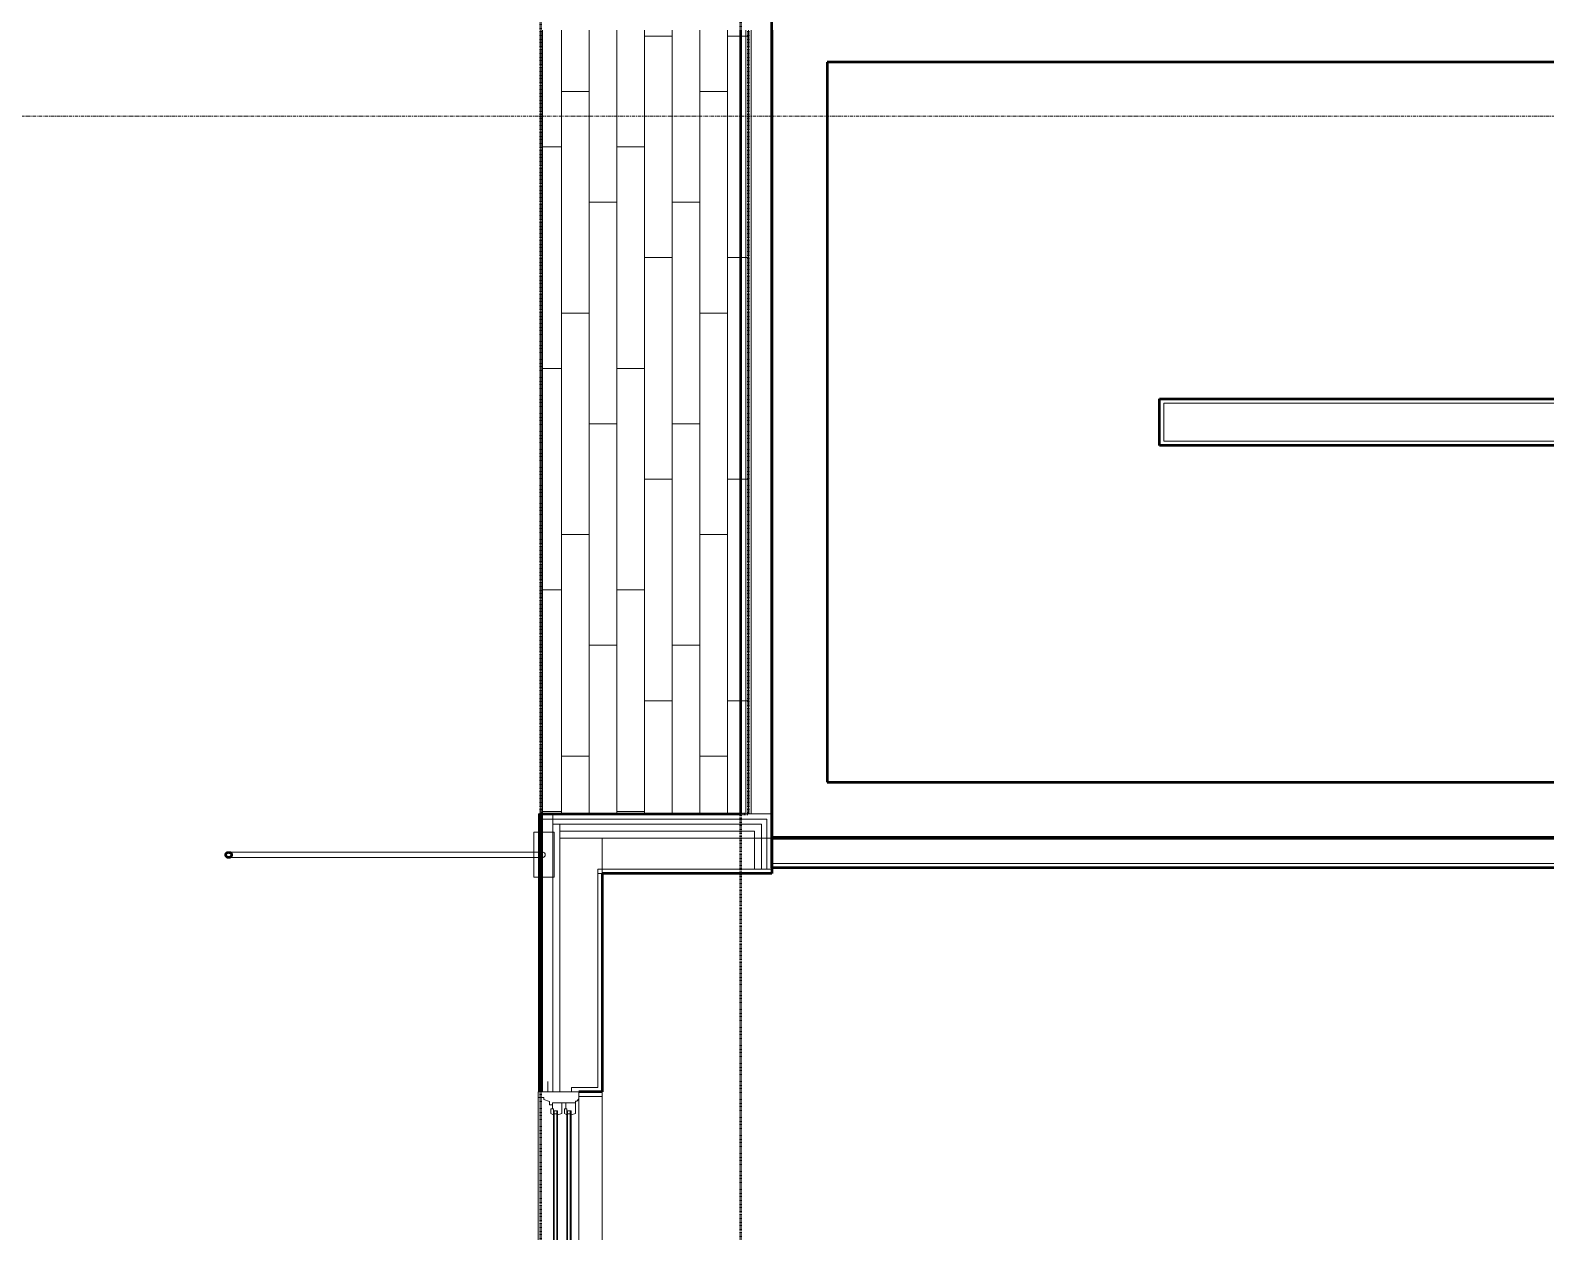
# Model space of a CAD drawing. Header units: inches. Extents: x -4218 to -1830, y 9767 to 12426.
# Drawn here: x -3934.5 to -3715.5, y 11374 to 11547.6 of the extents above; entities that cross this region are included whole.
import ezdxf

# ---------------------------------------------------------------- set-up
doc = ezdxf.new("R2010")
doc.units = ezdxf.units.IN
doc.header["$MEASUREMENT"] = 0
doc.linetypes.add('Dash 1_16_', pattern=[0.125, 0.0625, -0.0625])
doc.linetypes.add('Grid Line 1_2_', pattern=[0.875, 0.5, -0.125, 0.125, -0.125])
for name, color, linetype, lineweight in [('0-1', 7, 'Continuous', 5), ('A-CLNG-3', 13, 'Continuous', 9), ('A-CLNG-PATT-1', 71, 'Continuous', 13), ('A-FLOR-3', 192, 'Continuous', 9), ('A-GLAZ-1', 151, 'Continuous', 9), ('A-GLAZ-2', 151, 'Continuous', 20), ('A-WALL', 113, 'Continuous', 13), ('A-WALL-1', 7, 'Continuous', 50), ('A-WALL-2', 250, 'Continuous', 13), ('A-WALL-5', 253, 'Continuous', 9), ('A-WALL-7', 113, 'Continuous', 9), ('A-WALL-8', 113, 'Continuous', 50), ('C-PROP-LINE-1', 91, 'Dash 1_16_', 50), ('I-WALL-1', 7, 'Continuous', 50), ('S-GRID-1', 1, 'Grid Line 1_2_', 9)]:
    doc.layers.add(name, color=color, linetype=linetype, lineweight=lineweight)

# ---------------------------------------------------------------- blocks, each defined once
blk = doc.blocks.new('CTR - 1st Phase - Common Walls_rvt-1-BACKGROUND - RCP - 2ND FLOOR')
at = {"layer": 'A-WALL-1'}
for p, q in [((-3827.32, 11426.61), (-3827.32, 11430.99)), ((-3827.32, 11430.99), (-3635.32, 11430.99)), ((-3658.9, 11426.61), (-3827.32, 11426.61))]:
    blk.add_line(p, q, dxfattribs=at)
at = {"layer": 'A-WALL-2'}
for p, q in [((-3827.32, 11430.74), (-3658.27, 11430.74)), ((-3827.32, 11427.24), (-3658.27, 11427.24))]:
    blk.add_line(p, q, dxfattribs=at)
at = {"layer": 'A-WALL-5'}
for q in [(-3827.32, 11430.89), (-3590.7, 11430.99)]:
    blk.add_line((-3827.32, 11430.99), q, dxfattribs=at)
blk = doc.blocks.new('CTR - 1st Phase -Stairs _ Elevators_rvt-1-BACKGROUND - RCP - 2ND FLOOR')
at = {"layer": 'A-WALL-1'}
for p, q in [((-3827.32, 11438.99), (-3827.32, 11550.99)), ((-3819.32, 11542.99), (-3819.32, 11438.99)), ((-3587.32, 11542.99), (-3819.32, 11542.99)), ((-3827.32, 11430.99), (-3827.32, 11438.99)), ((-3819.32, 11438.99), (-3635.32, 11438.99)), ((-3635.32, 11430.99), (-3827.32, 11430.99))]:
    blk.add_line(p, q, dxfattribs=at)
at = {"layer": 'A-WALL-2'}
for p, q in [((-3770.7, 11488.24), (-3770.7, 11493.74)), ((-3770.7, 11493.74), (-3653.7, 11493.74)), ((-3770.7, 11488.24), (-3653.7, 11488.24))]:
    blk.add_line(p, q, dxfattribs=at)
at = {"layer": 'I-WALL-1'}
for p, q in [((-3771.32, 11493.74), (-3771.32, 11494.36)), ((-3771.32, 11494.36), (-3653.07, 11494.36)), ((-3771.32, 11488.24), (-3771.32, 11493.74)), ((-3771.32, 11487.61), (-3771.32, 11488.24)), ((-3653.07, 11487.61), (-3771.32, 11487.61))]:
    blk.add_line(p, q, dxfattribs=at)
blk = doc.blocks.new('Basic Wall _ EXT - FIBER CEMENT - LARGE - ___-2505168-BACKGROUND - RCP - 2ND FLOOR')
at = {"layer": 'A-WALL-7'}
for p, q in [((-3861.02, 11434.39), (-3861.05, 11434.39)), ((-3861.05, 11434.39), (-3861.05, 11394.24)), ((-3861.05, 11434.39), (-3861.05, 11394.24)), ((-3860.72, 11434.39), (-3861.02, 11434.39)), ((-3861.02, 11434.39), (-3860.72, 11434.39)), ((-3861.02, 11434.39), (-3861.02, 11394.24)), ((-3861.02, 11434.39), (-3861.02, 11394.24)), ((-3858.97, 11434.39), (-3860.72, 11434.39)), ((-3860.72, 11434.39), (-3859, 11434.39)), ((-3859, 11434.39), (-3859, 11433.66)), ((-3859, 11434.39), (-3859, 11433.66)), ((-3858.97, 11433.64), (-3858.97, 11434.39)), ((-3858.97, 11434.39), (-3858.97, 11433.64)), ((-3859, 11433.64), (-3859, 11425.76)), ((-3859, 11433.64), (-3859, 11394.24)), ((-3858.97, 11394.24), (-3858.97, 11433.64)), ((-3858.97, 11433.64), (-3858.97, 11425.76)), ((-3859, 11425.76), (-3859, 11394.24)), ((-3858.97, 11425.76), (-3858.97, 11394.24))]:
    blk.add_line(p, q, dxfattribs=at)
blk = doc.blocks.new('Window-Double_Hung-Andersen-400_Series-Tilt_Wash - DOUBLE HUNG - REVERSE COTTAGE - 2ND FLOOR-2888385-BACKGROUND - RCP - 2ND FLOOR')
at = {"layer": 'A-GLAZ-1'}
for p, q in [((-16.29, 2.5), (-15.7, 2.5)), ((-15.82, 2.5), (-15.82, 2.12)), ((-15.7, 2.62), (15.7, 2.62)), ((-15.7, 2.5), (15.7, 2.5)), ((16.29, 2.5), (15.7, 2.5)), ((15.82, 2.5), (15.82, 2.12)), ((-16.29, 2.12), (-15.7, 2.12)), ((-16.29, 0.56), (-15.7, 0.56)), ((-16.29, 0.19), (-15.7, 0.19)), ((-15.82, 0.56), (-15.82, 0.19)), ((-15.7, 2.12), (15.7, 2.12)), ((-15.7, 2), (15.7, 2)), ((-15.7, 0.69), (15.7, 0.69)), ((-15.7, 0.56), (15.7, 0.56)), ((-15.7, 0.19), (15.7, 0.19)), ((-15.7, 0.06), (15.7, 0.06)), ((16.29, 2.12), (15.7, 2.12)), ((16.29, 0.56), (15.7, 0.56)), ((16.29, 0.19), (15.7, 0.19)), ((15.82, 0.56), (15.82, 0.19)), ((18.95, -1.06), (-18.95, -1.06)), ((-18.95, -1.06), (-18.95, -4.44)), ((-18.32, -1.06), (-18.32, -4.44)), ((18.32, -1.06), (18.32, -4.44)), ((18.95, -4.44), (18.95, -1.06)), ((-19.01, -2.44), (-19.01, -3.94)), ((-19.01, -2.44), (-18.95, -2.44)), ((-19.01, -3.94), (-18.95, -3.94)), ((18.95, -2.44), (19.01, -2.44)), ((18.95, -3.94), (19.01, -3.94)), ((19.01, -3.94), (19.01, -2.44)), ((-18.95, -4.44), (18.95, -4.44))]:
    blk.add_line(p, q, dxfattribs=at)
at = {"layer": 'A-GLAZ-2'}
for p, q in [((19.01, 4.81), (-19.01, 4.81)), ((-19.01, 4.81), (-19.01, -1.06)), ((-18.2, 4.81), (-18.2, 4)), ((18.2, 4.81), (18.2, 4)), ((19.01, -1.06), (19.01, 4.81)), ((-19.01, 3.44), (-20.51, 3.44)), ((-18.2, 4), (-17.92, 4)), ((-17.92, 4), (-17.61, 3.19)), ((-17.61, 3.19), (-17.14, 3.19)), ((-17.42, 2.75), (-16.57, 2.75)), ((-17.42, 2.75), (-17.42, -0.56)), ((-17.14, 3.19), (-17.14, 2.75)), ((-15.86, 2.97), (-16.57, 2.97)), ((-16.57, 2.62), (-16.57, 2.97)), ((-15.7, 2.62), (-16.57, 2.62)), ((-16.29, 2.62), (-16.29, 2)), ((-15.86, 2.97), (-15.7, 2.62)), ((15.86, 2.97), (15.7, 2.62)), ((15.7, 2.62), (16.57, 2.62)), ((15.86, 2.97), (16.57, 2.97)), ((16.29, 2.62), (16.29, 2)), ((16.57, 2.62), (16.57, 2.97)), ((17.42, 2.75), (16.57, 2.75)), ((17.14, 3.19), (17.14, 2.75)), ((17.61, 3.19), (17.14, 3.19)), ((17.42, 2.75), (17.42, -0.56)), ((17.92, 4), (17.61, 3.19)), ((18.2, 4), (17.92, 4)), ((19.01, 3.44), (20.51, 3.44)), ((-17.42, 1.37), (-15.86, 1.37)), ((-17.42, 0.81), (-16.57, 0.81)), ((-15.86, 1.03), (-16.57, 1.03)), ((-16.57, 0.69), (-16.57, 1.03)), ((-15.7, 0.69), (-16.57, 0.69)), ((-15.7, 2), (-16.29, 2)), ((-16.29, 0.69), (-16.29, 0.06)), ((-15.7, 0.06), (-16.29, 0.06)), ((-15.86, 1.37), (-15.7, 2)), ((-15.86, 1.03), (-15.7, 0.69)), ((-15.86, -0.56), (-15.7, 0.06)), ((15.7, 2), (16.29, 2)), ((15.86, 1.37), (15.7, 2)), ((15.86, 1.03), (15.7, 0.69)), ((15.7, 0.69), (16.57, 0.69)), ((15.7, 0.06), (16.29, 0.06)), ((15.86, -0.56), (15.7, 0.06)), ((17.42, 1.37), (15.86, 1.37)), ((15.86, 1.03), (16.57, 1.03)), ((16.29, 0.69), (16.29, 0.06)), ((16.57, 0.69), (16.57, 1.03)), ((17.42, 0.81), (16.57, 0.81)), ((-19.01, -1.06), (19.01, -1.06)), ((-17.67, -0.78), (-18, -1.06)), ((-17.67, -0.78), (-17.67, -0.56)), ((-17.67, -0.56), (-15.86, -0.56)), ((17.67, -0.56), (15.86, -0.56)), ((17.67, -0.78), (17.67, -0.56)), ((17.67, -0.78), (18, -1.06))]:
    blk.add_line(p, q, dxfattribs=at)
blk = doc.blocks.new('Walls 4 - Walls 1-2559901-BACKGROUND - RCP - 2ND FLOOR')
at = {"layer": 'A-WALL-7'}
for p, q in [((-3861.72, 11431.73), (-3861.05, 11431.73)), ((-3861.72, 11428.86), (-3861.72, 11431.73)), ((-3861.72, 11431.73), (-3861.72, 11425.23)), ((-3861.02, 11431.73), (-3860.72, 11431.73)), ((-3860.72, 11431.73), (-3860.55, 11431.73)), ((-3860.53, 11431.73), (-3860.02, 11431.73)), ((-3860.01, 11431.73), (-3858.97, 11431.73)), ((-3858.97, 11431.73), (-3858.78, 11431.73)), ((-3858.78, 11430.78), (-3858.78, 11431.73)), ((-3858.78, 11431.73), (-3858.78, 11431.62)), ((-3858.78, 11431.62), (-3858.78, 11431.29)), ((-3858.78, 11431.29), (-3858.78, 11430.78)), ((-3858.78, 11428.48), (-3858.78, 11430.78)), ((-3858.78, 11430.78), (-3858.78, 11429.32)), ((-3905.83, 11428.85), (-3861.72, 11428.85)), ((-3861.72, 11428.1), (-3905.83, 11428.1)), ((-3861.72, 11428.85), (-3861.05, 11428.85)), ((-3861.72, 11428.75), (-3861.72, 11428.81)), ((-3861.72, 11428.67), (-3861.72, 11428.74)), ((-3861.72, 11428.58), (-3861.72, 11428.67)), ((-3861.72, 11428.48), (-3861.72, 11428.57)), ((-3861.72, 11428.38), (-3861.72, 11428.48)), ((-3861.72, 11428.29), (-3861.72, 11428.38)), ((-3861.72, 11428.21), (-3861.72, 11428.29)), ((-3861.72, 11428.15), (-3861.72, 11428.21)), ((-3861.05, 11428.1), (-3861.72, 11428.1)), ((-3861.72, 11425.23), (-3861.72, 11428.1)), ((-3861.02, 11428.85), (-3860.72, 11428.85)), ((-3860.72, 11428.1), (-3861.02, 11428.1)), ((-3860.72, 11428.85), (-3860.63, 11428.85)), ((-3860.66, 11428.1), (-3860.72, 11428.1)), ((-3860.41, 11428.1), (-3860.65, 11428.1)), ((-3860.63, 11428.85), (-3860.4, 11428.85)), ((-3858.78, 11429.32), (-3858.78, 11428.48)), ((-3858.78, 11426.85), (-3858.78, 11428.48)), ((-3858.78, 11428.48), (-3858.78, 11427.64)), ((-3858.78, 11427.64), (-3858.78, 11426.18)), ((-3858.78, 11425.75), (-3858.78, 11426.85)), ((-3858.78, 11426.18), (-3858.78, 11425.75)), ((-3858.78, 11425.23), (-3858.78, 11425.75)), ((-3858.78, 11425.75), (-3858.78, 11425.66)), ((-3858.78, 11425.66), (-3858.78, 11425.23)), ((-3861.05, 11425.23), (-3861.72, 11425.23)), ((-3860.72, 11425.23), (-3861.02, 11425.23)), ((-3860.48, 11425.23), (-3860.72, 11425.23)), ((-3858.97, 11425.23), (-3860.45, 11425.23)), ((-3858.78, 11425.23), (-3858.96, 11425.23))]:
    blk.add_line(p, q, dxfattribs=at)
for start_param, end_param in [(1.310938, 1.445432), (1.445432, 1.569046), (1.572547, 1.696161), (1.696161, 1.830655), (1.049162, 1.307556), (1.834037, 2.092431), (0.804633, 1.046129), (2.095464, 2.263985), (0.524991, 0.767048), (2.356886, 2.616602), (0.262584, 0.523234), (2.698715, 2.879008), (0, 0.21784), (2.923753, 3.119324), (3.141593, 6.283185)]:
    blk.add_ellipse((-3860.4, 11428.48), major_axis=(0, 0.375), ratio=0.86769, start_param=start_param, end_param=end_param, dxfattribs=at)
at = {"layer": 'A-WALL-8', "flags": 128}
for points in [[(-3905.83, 11428.1), (-3905.93, 11428.11), (-3906.03, 11428.15), (-3906.11, 11428.2), (-3906.18, 11428.27), (-3906.23, 11428.35), (-3906.25, 11428.43), (-3906.25, 11428.52), (-3906.23, 11428.61), (-3906.18, 11428.69), (-3906.11, 11428.76), (-3906.03, 11428.81), (-3905.93, 11428.84), (-3905.83, 11428.85)], [(-3905.83, 11428.85), (-3905.72, 11428.84), (-3905.62, 11428.81), (-3905.54, 11428.76), (-3905.47, 11428.69), (-3905.42, 11428.61), (-3905.4, 11428.52), (-3905.4, 11428.43), (-3905.42, 11428.35), (-3905.47, 11428.27), (-3905.54, 11428.2), (-3905.62, 11428.15), (-3905.72, 11428.11), (-3905.83, 11428.1)]]:
    blk.add_lwpolyline(points, dxfattribs=at)
blk = doc.blocks.new('Family - ___-2835860-BACKGROUND - RCP - 2ND FLOOR')
at = {"layer": 'C-PROP-LINE-1'}
for p, q in [((-3830.72, 11434.39), (-3830.72, 11547.59)), ((-3860.72, 11434.39), (-3830.72, 11434.39)), ((-3860.72, 9980.19), (-3860.72, 11434.39))]:
    blk.add_line(p, q, dxfattribs=at)
blk = doc.blocks.new('Family - ___-2835903-BACKGROUND - RCP - 2ND FLOOR')
at = {"layer": 'C-PROP-LINE-1'}
blk.add_line((-3831.82, 10009.09), (-3831.82, 12089.69), dxfattribs=at)
blk = doc.blocks.new('Family - ___-2835932-BACKGROUND - RCP - 2ND FLOOR')
at = {"layer": 'C-PROP-LINE-1'}
blk.add_line((-3860.72, 9980.19), (-3860.72, 12118.59), dxfattribs=at)

msp = doc.modelspace()

# ---------------------------------------------------------------- hatches: boundary and pattern name
at = {"layer": 'A-CLNG-PATT-1'}
h = msp.add_hatch(dxfattribs=at)
h.set_pattern_fill('FP_4', color=256, style=0, pattern_type=2)
h.set_pattern_definition([(90, (-179561.754, 32266.743), (4, -2e-16), []), (0, (-179561.754, 32266.743), (8, -8), [4, -28]), (0, (-179557.754, 32282.743), (8, -8), [4, -28])])
h.paths.add_polyline_path([(-3830.72, 11434.39), (-3830.72, 11547.59), (-3860.47, 11547.59), (-3860.45, 11434.39), (-3831.07, 11434.39)], flags=0)

# ---------------------------------------------------------------- linework, layer by layer
at = {"layer": 'A-CLNG-3'}
for p, q in [((-3830.72, 11547.59), (-3830.72, 11434.39)), ((-3831.07, 11434.39), (-3831.82, 11434.39))]:
    msp.add_line(p, q, dxfattribs=at)
at = {"layer": 'A-FLOR-3'}
msp.add_line((-3851.85, 11430.89), (-3590.7, 11430.89), dxfattribs=at)
at = {"layer": 'A-WALL'}
for p, q in [((-3831.07, 11434.39), (-3831.07, 11547.59)), ((-3830.32, 11434.39), (-3830.32, 11547.59)), ((-3860.47, 11394.24), (-3860.47, 11434.39)), ((-3827.32, 11434.39), (-3831.07, 11434.39)), ((-3860.47, 11433.64), (-3828.07, 11433.64)), ((-3858.97, 11394.24), (-3858.97, 11433.64)), ((-3858.97, 11432.89), (-3828.82, 11432.89)), ((-3857.97, 11394.24), (-3857.97, 11432.89)), ((-3828.82, 11432.89), (-3828.82, 11426.39)), ((-3828.07, 11433.64), (-3828.07, 11426.39)), ((-3857.97, 11431.89), (-3829.82, 11431.89)), ((-3829.82, 11426.39), (-3829.82, 11431.89)), ((-3852.47, 11426.39), (-3852.47, 11394.86)), ((-3852.47, 11426.39), (-3827.32, 11426.39)), ((-3852.47, 11425.76), (-3851.85, 11425.76)), ((-3856.29, 11394.24), (-3856.29, 11394.86)), ((-3852.47, 11394.86), (-3856.29, 11394.86))]:
    msp.add_line(p, q, dxfattribs=at)
at = {"layer": 'A-WALL-7'}
for p, q in [((-3860.72, 11547.59), (-3860.72, 11434.39)), ((-3860.47, 11547.59), (-3860.47, 11434.39)), ((-3830.32, 11434.39), (-3830.32, 11547.59)), ((-3827.32, 11434.39), (-3827.32, 11547.59)), ((-3851.85, 11430.89), (-3857.97, 11430.89)), ((-3851.85, 11394.18), (-3851.85, 11430.89))]:
    msp.add_line(p, q, dxfattribs=at)
at = {"layer": 'A-WALL-8'}
for p, q in [((-3831.82, 11434.39), (-3831.82, 11547.59)), ((-3827.32, 11547.59), (-3827.32, 11434.39)), ((-3860.72, 11394.24), (-3860.72, 11434.39)), ((-3860.72, 11434.39), (-3831.82, 11434.39)), ((-3827.32, 11434.39), (-3827.32, 11425.76)), ((-3851.85, 11425.76), (-3851.85, 11394.24)), ((-3827.32, 11425.76), (-3851.85, 11425.76)), ((-3851.85, 11394.24), (-3855.22, 11394.24))]:
    msp.add_line(p, q, dxfattribs=at)
at = {"layer": 'S-GRID-1'}
msp.add_line((-1830.2, 11535.19), (-4168.71, 11535.19), dxfattribs=at)

# ---------------------------------------------------------------- block references
at = {"layer": '0-1'}
for name in ['CTR - 1st Phase - Common Walls_rvt-1-BACKGROUND - RCP - 2ND FLOOR', 'CTR - 1st Phase -Stairs _ Elevators_rvt-1-BACKGROUND - RCP - 2ND FLOOR']:
    msp.add_blockref(name, (0, 0), dxfattribs=at)
at = {"layer": 'A-GLAZ-1', "rotation": 89.99999999999991}
msp.add_blockref('Window-Double_Hung-Andersen-400_Series-Tilt_Wash - DOUBLE HUNG - REVERSE COTTAGE - 2ND FLOOR-2888385-BACKGROUND - RCP - 2ND FLOOR', (-3856.29, 11375.23), dxfattribs=at)
at = {"layer": 'A-WALL-7'}
for name in ['Basic Wall _ EXT - FIBER CEMENT - LARGE - ___-2505168-BACKGROUND - RCP - 2ND FLOOR', 'Walls 4 - Walls 1-2559901-BACKGROUND - RCP - 2ND FLOOR']:
    msp.add_blockref(name, (0, 0), dxfattribs=at)
at = {"layer": 'C-PROP-LINE-1'}
for name in ['Family - ___-2835860-BACKGROUND - RCP - 2ND FLOOR', 'Family - ___-2835932-BACKGROUND - RCP - 2ND FLOOR', 'Family - ___-2835903-BACKGROUND - RCP - 2ND FLOOR']:
    msp.add_blockref(name, (0, 0), dxfattribs=at)

doc.saveas('drawing.dxf')
